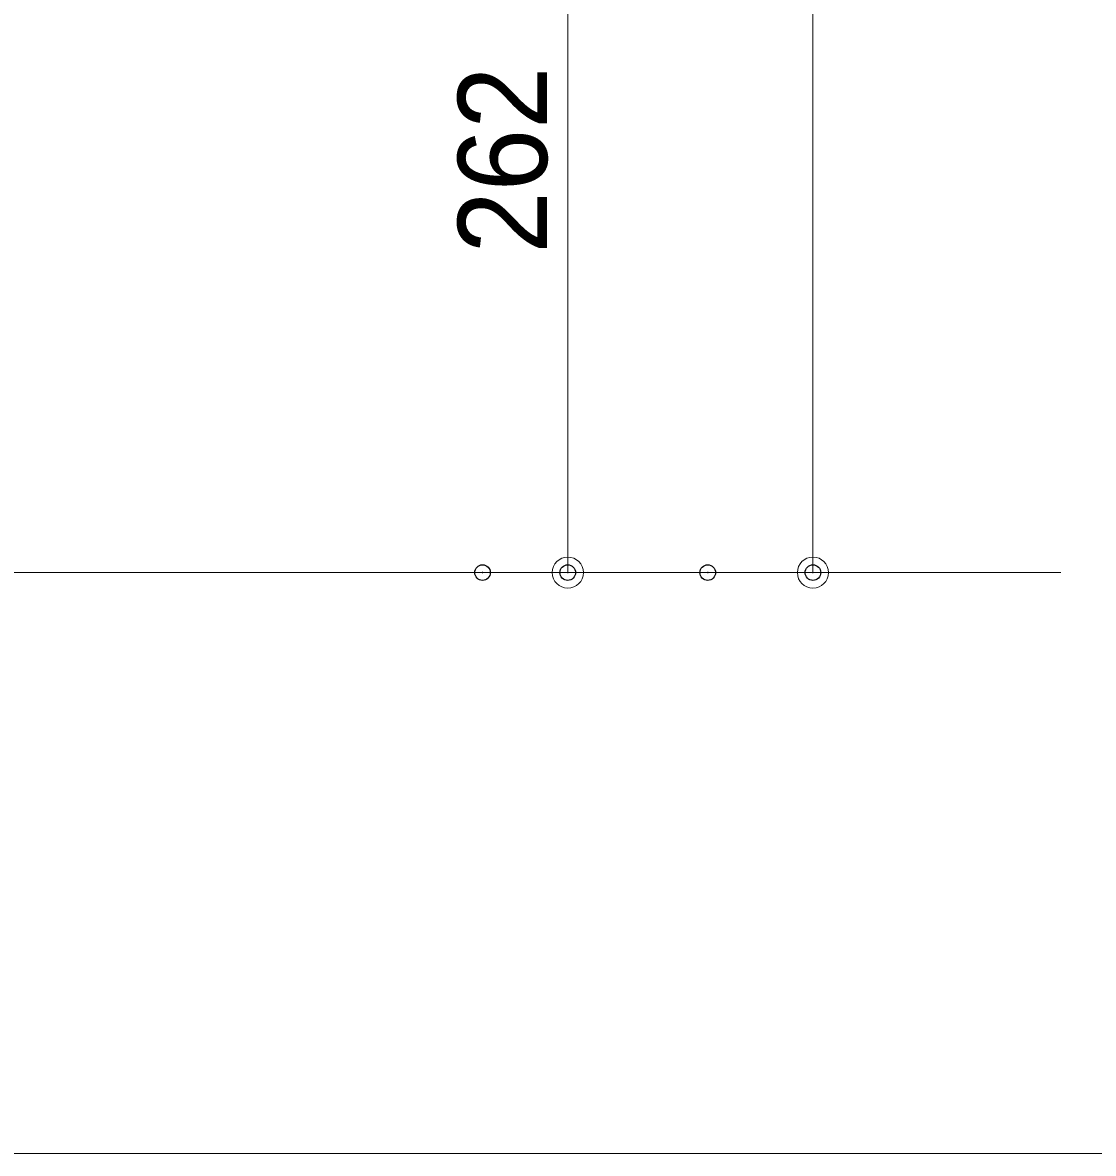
# Model space of a CAD drawing. Units: millimetres, scale not verified. Extents: x -2000 to 2000, y -1385 to 1385.
# Drawn here: x -688.6 to -345.1, y -1385 to -1022.4 of the extents above; entities that cross this region are included whole.
import ezdxf
from ezdxf.enums import TextEntityAlignment as Align

# ---------------------------------------------------------------- set-up
doc = ezdxf.new("R2010")
doc.units = ezdxf.units.MM
doc.header["$LTSCALE"] = 10
doc.header["$PDMODE"] = 32
doc.header["$PDSIZE"] = 5
for name, color, linetype, lineweight in [('0-1_green_continue', 4, 'Continuous', 9), ('0-2_09寸法A', 3, 'Continuous', 9), ('0-3_0', 7, 'Continuous', 9), ('0-6_zumenwaku', 6, 'Continuous', 9)]:
    doc.layers.add(name, color=color, linetype=linetype, lineweight=lineweight)
doc.layers.add('0-4_Defpoints', color=7, linetype='Continuous')
doc.styles.add('Arial', font='')
doc.styles.get('Arial').set_extended_font_data('Arial')

# ---------------------------------------------------------------- blocks, each defined once
blk = doc.blocks.new('_ORIGIN')
at = {"layer": '0-3_0', "color": 3}
blk.add_line((0, 0), (-10, 0), dxfattribs=at)
blk.add_circle((0, 0), 5, dxfattribs=at)

msp = doc.modelspace()

# ---------------------------------------------------------------- linework, layer by layer
at = {"layer": '0-1_green_continue'}
msp.add_line((-355.6, -1198.8), (-1952.54, -1198.8), dxfattribs=at)
at = {"layer": '0-2_09寸法A'}
for p, q in [((-435.09, -1188.8), (-435.09, -661.81)), ((-513.73, -946.8), (-513.73, -1188.8)), ((-521.07, -1198.8), (-508.73, -1198.8)), ((-448.83, -1198.8), (-430.09, -1198.8))]:
    msp.add_line(p, q, dxfattribs=at)
at = {"layer": '0-4_Defpoints'}
for p in [(-541.07, -1198.8), (-513.73, -1198.8), (-468.83, -1198.8), (-435.09, -1198.8)]:
    msp.add_point(p, dxfattribs=at)
at = {"layer": '0-6_zumenwaku'}
msp.add_lwpolyline([(-1999.87, -1385.03), (2000.13, -1385.03), (2000.13, 1384.97), (-1999.87, 1384.97)], close=True, dxfattribs=at)

# ---------------------------------------------------------------- block references
at = {"layer": '0-2_09寸法A', "rotation": 270}
for p in [(-513.73, -1198.8), (-435.09, -1198.8)]:
    msp.add_blockref('_ORIGIN', p, dxfattribs=at)

# ---------------------------------------------------------------- texts
at = {"layer": '0-2_09寸法A', "color": 1, "style": 'Arial', "width": 0.9}
msp.add_text('262', height=28.59, rotation=90, dxfattribs=at).set_placement((-511.8, -1096.49), align=Align.BOTTOM_LEFT)

doc.saveas('drawing.dxf')
